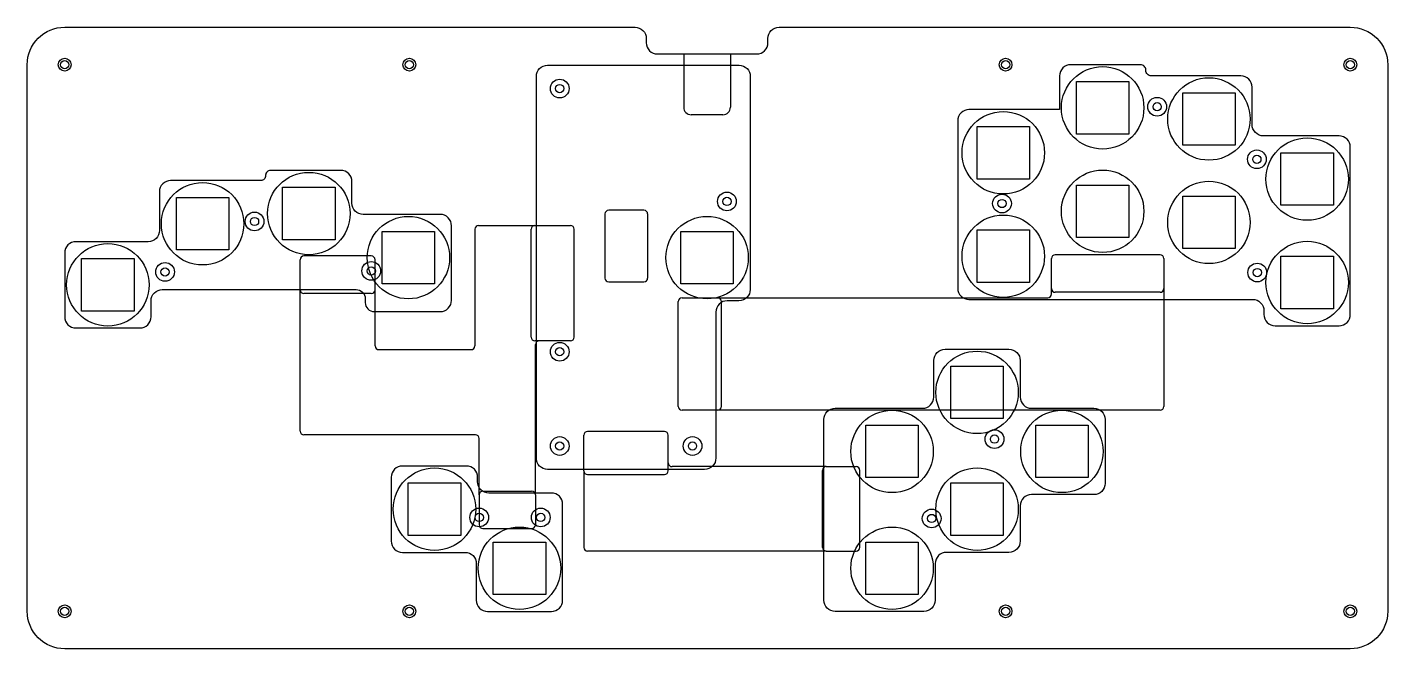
# Model space of a CAD drawing. Header units: inches. Extents: x 14 to 377, y 17 to 183.
import ezdxf

# ---------------------------------------------------------------- set-up
doc = ezdxf.new("R2010")
doc.units = ezdxf.units.IN
doc.header["$MEASUREMENT"] = 0
for name, color, linetype in [('agujeros cabeza tornillo', 20, 'Continuous'), ('big screws', 32, 'Continuous'), ('cable + connector canal', 140, 'Continuous'), ('Connector outline', 60, 'Continuous'), ('outline case', 242, 'Continuous'), ('outline pcbs', 200, 'Continuous'), ('pico outline', 100, 'Continuous'), ('plate', 124, 'Continuous'), ('small screws', 30, 'Continuous'), ('Top plate', 30, 'Continuous'), ('usb port', 242, 'Continuous')]:
    doc.layers.add(name, color=color, linetype=linetype)

msp = doc.modelspace()

# ---------------------------------------------------------------- linework, layer by layer
at = {"layer": 'agujeros cabeza tornillo'}
for centre in [(155.98, 166.68), (315.45, 161.83), (342.06, 147.8), (200.62, 136.55), (274.04, 135.99), (74.53, 131.2), (50.64, 117.73), (105.68, 118), (342.17, 117.57), (155.98, 96.43), (155.98, 71.27), (191.43, 71.27), (272.03, 73.11), (134.5, 52.2), (150.92, 52.2), (255.26, 51.93)]:
    msp.add_circle(centre, 2.5, dxfattribs=at)
at = {"layer": 'big screws'}
for centre in [(23.85, 173.06), (23.85, 173.06), (115.85, 173.06), (115.85, 173.06), (275, 173.06), (275, 173.06), (367, 173.06), (367, 173.06), (23.85, 27.14), (23.85, 27.14), (115.85, 27.14), (115.85, 27.14), (275, 27.14), (275, 27.14), (367, 27.14), (367, 27.14)]:
    msp.add_circle(centre, 1.7, dxfattribs=at)
at = {"layer": 'cable + connector canal'}
for p, q in [((133.35, 129.13), (133.35, 97.99)), ((134.35, 130.13), (158.85, 130.13)), ((159.85, 100.34), (159.85, 129.13)), ((86.7, 75.24), (86.7, 120.99)), ((105.7, 121.99), (87.7, 121.99)), ((106.7, 97.99), (106.7, 120.99)), ((287.24, 111.85), (287.24, 121.29)), ((316.24, 122.29), (288.24, 122.29)), ((317.24, 121.29), (317.24, 81.85)), ((187.63, 81.85), (187.63, 109.85)), ((188.63, 110.85), (286.24, 110.85)), ((149.49, 74.24), (149.49, 98.34)), ((158.85, 99.34), (150.49, 99.34)), ((107.7, 96.99), (132.35, 96.99)), ((316.24, 80.85), (188.63, 80.85)), ((133.49, 74.24), (87.7, 74.24)), ((134.49, 58.24), (134.49, 73.24)), ((149.49, 58.24), (149.49, 74.24)), ((162.42, 64.65), (162.42, 74.15)), ((183.96, 75.15), (163.42, 75.15)), ((184.96, 66.76), (184.96, 74.15)), ((227.1, 65.76), (185.96, 65.76)), ((227.1, 65.76), (235.1, 65.76)), ((162.42, 64.65), (162.42, 44.22)), ((236.1, 44.22), (236.1, 64.76)), ((134.49, 58.24), (134.49, 50.24)), ((149.49, 58.24), (149.49, 50.24)), ((135.49, 49.24), (148.49, 49.24)), ((227.1, 43.22), (163.42, 43.22)), ((227.1, 43.22), (235.1, 43.22))]:
    msp.add_line(p, q, dxfattribs=at)
for centre, start, end in [((134.35, 129.13), 90, 180), ((158.85, 129.13), 0, 90), ((87.7, 120.99), 90, 180), ((105.7, 120.99), 0, 90), ((288.24, 121.29), 90, 180), ((316.24, 121.29), 0, 90), ((188.63, 109.85), 90, 180), ((286.24, 111.85), 270, 0), ((150.49, 98.34), 90, 180), ((158.85, 100.34), 270, 0), ((107.7, 97.99), 180, 270), ((132.35, 97.99), 270, 0), ((188.63, 81.85), 180, 270), ((316.24, 81.85), 270, 0), ((87.7, 75.24), 180, 270), ((133.49, 73.24), 0, 90), ((163.42, 74.15), 90, 180), ((183.96, 74.15), 0, 90), ((185.96, 66.76), 180, 270), ((235.1, 64.76), 0, 90), ((135.49, 50.24), 180, 270), ((148.49, 50.24), 270, 0), ((163.42, 44.22), 180, 270), ((235.1, 44.22), 270, 0)]:
    msp.add_arc(centre, 1, start, end, dxfattribs=at)
at = {"layer": 'Connector outline'}
for p, q in [((148.35, 100.34), (148.35, 129.13)), ((149.35, 130.13), (158.85, 130.13)), ((159.85, 100.34), (159.85, 129.13)), ((86.7, 112.99), (86.7, 120.99)), ((105.7, 121.99), (87.7, 121.99)), ((106.7, 112.99), (106.7, 120.99)), ((287.24, 113.29), (287.24, 121.29)), ((316.24, 122.29), (288.24, 122.29)), ((317.24, 121.29), (317.24, 113.29)), ((105.7, 111.99), (87.7, 111.99)), ((187.63, 81.85), (187.63, 109.85)), ((188.63, 110.85), (198.13, 110.85)), ((199.13, 81.85), (199.13, 109.85)), ((316.24, 112.29), (288.24, 112.29)), ((158.85, 99.34), (149.35, 99.34)), ((198.13, 80.85), (188.63, 80.85)), ((162.42, 64.65), (162.42, 74.15)), ((183.96, 75.15), (163.42, 75.15)), ((184.96, 64.65), (184.96, 74.15)), ((227.1, 65.76), (235.1, 65.76)), ((163.42, 63.65), (183.96, 63.65)), ((226.1, 44.22), (226.1, 64.76)), ((236.1, 44.22), (236.1, 64.76)), ((134.49, 58.24), (134.49, 50.24)), ((135.49, 59.24), (148.49, 59.24)), ((149.49, 58.24), (149.49, 50.24)), ((135.49, 49.24), (148.49, 49.24)), ((227.1, 43.22), (235.1, 43.22))]:
    msp.add_line(p, q, dxfattribs=at)
for centre, start, end in [((149.35, 129.13), 90, 180), ((158.85, 129.13), 0, 90), ((87.7, 120.99), 90, 180), ((105.7, 120.99), 0, 90), ((288.24, 121.29), 90, 180), ((316.24, 121.29), 0, 90), ((87.7, 112.99), 180, 270), ((105.7, 112.99), 270, 0), ((288.24, 113.29), 180, 270), ((316.24, 113.29), 270, 0), ((188.63, 109.85), 90, 180), ((198.13, 109.85), 0, 90), ((149.35, 100.34), 180, 270), ((158.85, 100.34), 270, 0), ((188.63, 81.85), 180, 270), ((198.13, 81.85), 270, 0), ((163.42, 74.15), 90, 180), ((183.96, 74.15), 360, 90), ((227.1, 64.76), 90, 180), ((235.1, 64.76), 0, 90), ((163.42, 64.65), 180, 270), ((183.96, 64.65), 270, 360), ((135.49, 58.24), 90, 180), ((148.49, 58.24), 0, 90), ((135.49, 50.24), 180, 270), ((148.49, 50.24), 270, 0), ((227.1, 44.22), 180, 270), ((235.1, 44.22), 270, 0)]:
    msp.add_arc(centre, 1, start, end, dxfattribs=at)
at = {"layer": 'outline case'}
msp.add_lwpolyline([(214.56, 183.06), (367, 183.06, -0.414214), (377, 173.06), (377, 27.14, -0.414214), (367, 17.14), (23.85, 17.14, -0.414214), (13.85, 27.14), (13.85, 173.06, -0.414214), (23.85, 183.06), (176.08, 183.06, -0.414214), (179.08, 180.06), (179.08, 178.91, 0.414214), (182.08, 175.91), (208.56, 175.91, 0.414214), (211.56, 178.91), (211.56, 180.06, -0.414214)], format="xyb", close=True, dxfattribs=at)
at = {"layer": 'outline pcbs'}
for points in [[(197.66, 107.03), (197.66, 68.04, -0.414214), (194.66, 65.04), (152.75, 65.04, -0.414214), (149.75, 68.04), (149.75, 169.91, -0.414213), (152.75, 172.91), (203.85, 172.91, -0.414294), (206.85, 169.91), (206.83, 113.03, -0.414134), (203.83, 110.03), (200.66, 110.03, 0.414214)], [(262.22, 158.05), (262.22, 113.4, 0.414214), (265.22, 110.4), (340.95, 110.4, -0.414214), (343.95, 107.4), (343.95, 106.39, 0.414214), (346.95, 103.39), (364, 103.39, 0.414214), (367, 106.39), (367, 151.05, 0.414214), (364, 154.05), (343.79, 154.05, -0.414214), (340.79, 157.05), (340.79, 167.08, 0.414214), (337.79, 170.08), (313.83, 170.08, -0.414214), (312.43, 171.48), (312.43, 171.66, 0.414214), (311.03, 173.06), (292.38, 173.06, 0.414214), (289.38, 170.06), (289.38, 161.05), (265.22, 161.05, 0.414214)], [(104.06, 110.62), (104.06, 109.55, 0.414214), (106.46, 107.15), (124.11, 107.15, 0.414214), (127.11, 110.15), (127.11, 130.08, 0.414214), (124.11, 133.08), (103.54, 133.08, -0.414214), (100.54, 136.08), (100.54, 141.84, 0.414214), (97.54, 144.84), (78.78, 144.84, 0.414214), (77.48, 143.54), (77.48, 143.42, -0.414214), (76.18, 142.12), (52.14, 142.12, 0.414214), (49.14, 139.12), (49.14, 128.81, -0.414214), (46.14, 125.81), (26.85, 125.81, 0.414214), (23.85, 122.81), (23.85, 105.77, 0.414214), (26.85, 102.77), (43.91, 102.77, 0.414214), (46.91, 105.77), (46.91, 110.02, -0.414214), (49.91, 113.02), (101.66, 113.02, -0.414214)], [(226.52, 30.11), (226.52, 78.34, -0.414214), (229.52, 81.34), (252.84, 81.34, 0.414214), (255.84, 84.34), (255.84, 94.11, -0.414214), (258.84, 97.11), (275.89, 97.11, -0.414214), (278.89, 94.11), (278.89, 84.34, 0.414214), (281.89, 81.34), (298.55, 81.34, -0.414214), (301.55, 78.34), (301.55, 61.29, -0.414214), (298.55, 58.29), (281.89, 58.29, 0.414214), (278.89, 55.29), (278.89, 45.88, -0.414214), (275.89, 42.88), (259.2, 42.88, 0.414214), (256.2, 39.88), (256.2, 30.11, -0.414214), (253.2, 27.11), (229.52, 27.11, -0.414214)], [(134.08, 61.72), (134.08, 62.93, 0.414214), (131.08, 65.93), (114.02, 65.93, 0.414214), (111.02, 62.93), (111.02, 45.88, 0.414214), (114.02, 42.88), (130.72, 42.88, -0.414214), (133.72, 39.88), (133.72, 30.11, 0.414214), (136.72, 27.11), (153.76, 27.11, 0.414214), (156.76, 30.11), (156.76, 55.72, 0.414214), (153.76, 58.72), (137.08, 58.72, -0.414214)]]:
    msp.add_lwpolyline(points, format="xyb", close=True, dxfattribs=at)
for centre in [(155.98, 166.68), (315.45, 161.83), (342.06, 147.8), (200.62, 136.55), (274.04, 135.99), (74.53, 131.2), (50.64, 117.73), (105.68, 118), (342.17, 117.57), (155.98, 96.43), (272.03, 73.11), (155.98, 71.27), (191.43, 71.27), (134.5, 52.2), (150.92, 52.2), (255.26, 51.93)]:
    msp.add_circle(centre, 1.1, dxfattribs=at)
at = {"layer": 'pico outline'}
for p, q in [((168.05, 133.2), (168.05, 116.08)), ((179.45, 133.2), (179.45, 116.08)), ((169.05, 115.08), (178.45, 115.08))]:
    msp.add_line(p, q, dxfattribs=at)
at = {"layer": 'pico outline', "linetype": 'Continuous'}
msp.add_line((178.45, 134.2), (169.05, 134.2), dxfattribs=at)
at = {"layer": 'pico outline'}
for centre, start, end in [((169.05, 133.2), 90, 180), ((178.45, 133.2), 360, 90), ((169.05, 116.08), 180, 270), ((178.45, 116.08), 270, 360)]:
    msp.add_arc(centre, 1, start, end, dxfattribs=at)
at = {"layer": 'plate'}
for points in [[(307.9, 168.53), (307.9, 154.53), (293.9, 154.53), (293.9, 168.53)], [(336.26, 165.56), (336.26, 151.56), (322.26, 151.56), (322.26, 165.56)], [(281.38, 156.54), (281.38, 142.54), (267.38, 142.54), (267.38, 156.54)], [(362.48, 149.52), (362.48, 135.52), (348.48, 135.52), (348.48, 149.52)], [(96.02, 140.32), (96.02, 126.32), (82.02, 126.32), (82.02, 140.32)], [(307.9, 140.92), (307.9, 126.92), (293.9, 126.92), (293.9, 140.92)], [(67.66, 137.59), (67.66, 123.59), (53.66, 123.59), (53.66, 137.59)], [(336.26, 137.95), (336.26, 123.95), (322.26, 123.95), (322.26, 137.95)], [(122.59, 128.55), (122.59, 114.55), (108.59, 114.55), (108.59, 128.55)], [(202.32, 128.55), (202.32, 114.55), (188.32, 114.55), (188.32, 128.55)], [(281.38, 128.93), (281.38, 114.93), (267.38, 114.93), (267.38, 128.93)], [(42.38, 121.29), (42.38, 107.29), (28.38, 107.29), (28.38, 121.29)], [(362.48, 121.91), (362.48, 107.91), (348.48, 107.91), (348.48, 121.91)], [(274.37, 92.59), (274.37, 78.59), (260.37, 78.59), (260.37, 92.59)], [(251.68, 76.82), (251.68, 62.82), (237.68, 62.82), (237.68, 76.82)], [(297.03, 76.82), (297.03, 62.82), (283.03, 62.82), (283.03, 76.82)], [(129.55, 61.4), (129.55, 47.4), (115.55, 47.4), (115.55, 61.4)], [(274.37, 61.4), (274.37, 47.4), (260.37, 47.4), (260.37, 61.4)], [(152.24, 45.63), (152.24, 31.63), (138.24, 31.63), (138.24, 45.63)], [(251.68, 45.63), (251.68, 31.63), (237.68, 31.63), (237.68, 45.63)]]:
    msp.add_lwpolyline(points, close=True, dxfattribs=at)
at = {"layer": 'small screws'}
for centre in [(23.85, 173.06), (115.85, 173.06), (275, 173.06), (367, 173.06), (23.85, 27.14), (115.85, 27.14), (275, 27.14), (367, 27.14)]:
    msp.add_circle(centre, 1.1, dxfattribs=at)
at = {"layer": 'Top plate', "linetype": 'Continuous'}
for centre in [(300.9, 161.53), (329.26, 158.56), (274.38, 149.54), (355.48, 142.52), (89.02, 133.32), (300.9, 133.92), (329.26, 130.95), (60.66, 130.59), (115.59, 121.55), (195.32, 121.55), (274.38, 121.93), (35.38, 114.29), (355.48, 114.91), (267.37, 85.59), (244.68, 69.82), (290.03, 69.82), (122.55, 54.4), (267.37, 54.4), (145.24, 38.63), (244.68, 38.63)]:
    msp.add_circle(centre, 11, dxfattribs=at)
at = {"layer": 'usb port', "linetype": 'Continuous'}
for p, q in [((189.08, 175.91), (189.08, 161.69)), ((201.56, 175.91), (201.56, 161.69)), ((199.56, 159.69), (191.08, 159.69))]:
    msp.add_line(p, q, dxfattribs=at)
for centre, start, end in [((191.08, 161.69), 180, 270), ((199.56, 161.69), 270, 360)]:
    msp.add_arc(centre, 2, start, end, dxfattribs=at)

doc.saveas('drawing.dxf')
